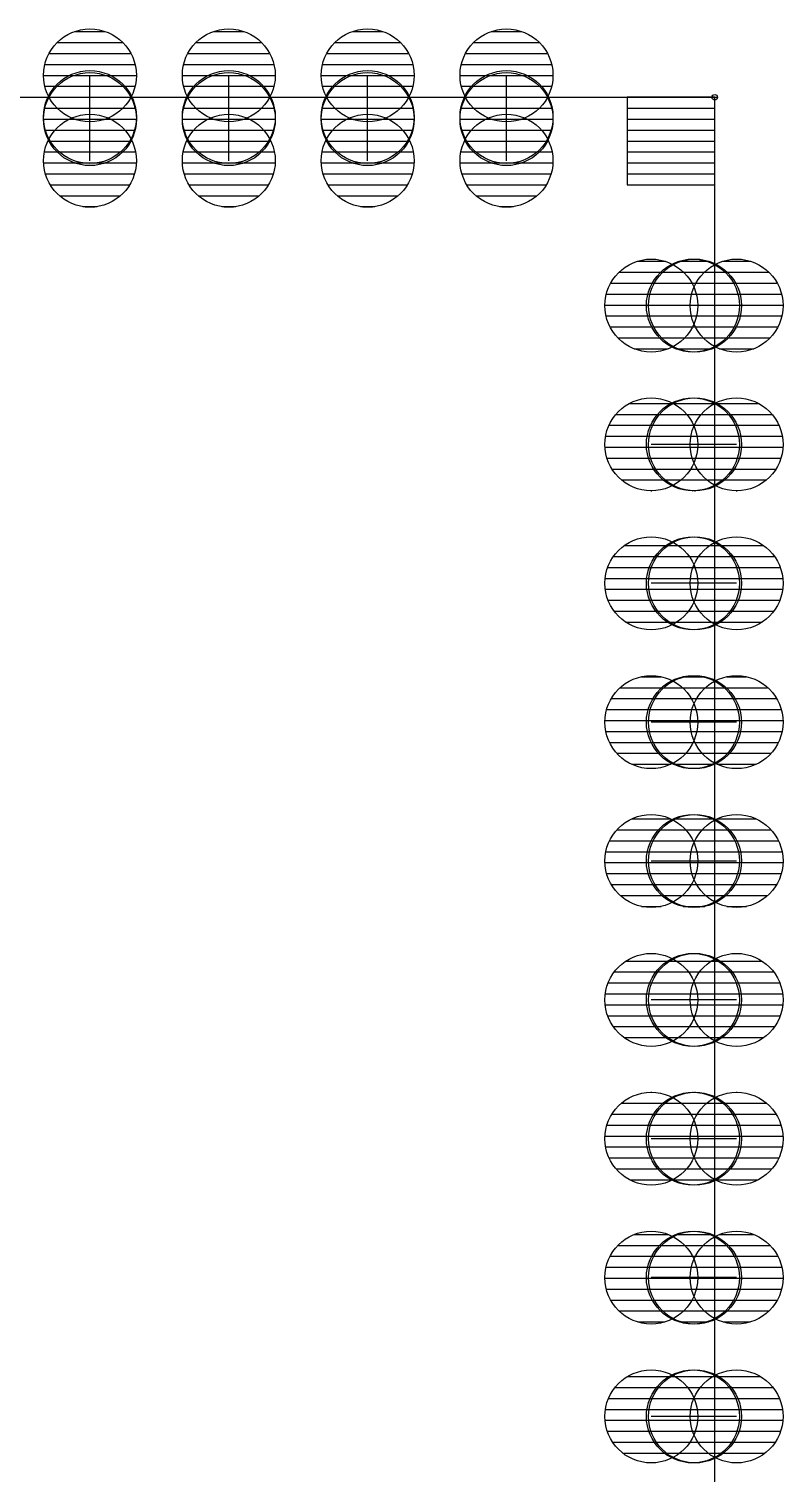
# Model space of a CAD drawing. Extents: x -26 to 0.6, y -0.6 to 26.
# Drawn here: x -6.27 to 0.63, y 12.82 to 26.03 of the extents above; entities that cross this region are included whole.
import ezdxf

# ---------------------------------------------------------------- set-up
doc = ezdxf.new("R2010")
doc.units = 0
doc.layers.get('0').update_dxf_attribs({"linetype": 'CONTINUOUS'})
doc.layers.add('BOTTOMSOLDER', color=6, linetype='CONTINUOUS')
doc.layers.add('MECHANICAL2', color=6, linetype='CONTINUOUS')

# ---------------------------------------------------------------- blocks, each defined once
blk = doc.blocks.new('#POLYLINE_56_')
at = {"layer": 'BOTTOMSOLDER'}
blk.add_line((0.2, -10.16), (-0.2, -10.16), dxfattribs=at)
blk = doc.blocks.new('*X284')
at = {"layer": 'BOTTOMSOLDER', "linetype": 'CONTINUOUS'}
for p, q in [((-0.13, -9.895), (0.53, -9.895)), ((-0.015, -9.795), (0.415, -9.795)), ((-0.192, -9.995), (0.592, -9.995)), ((-0.219, -10.095), (0.619, -10.095)), ((-0.222, -10.195), (0.622, -10.195)), ((-0.201, -10.295), (0.601, -10.295)), ((-0.154, -10.395), (0.554, -10.395)), ((-0.059, -10.495), (0.459, -10.495))]:
    blk.add_line(p, q, dxfattribs=at)
blk = doc.blocks.new('*X285')
at = {"layer": 'BOTTOMSOLDER', "linetype": 'CONTINUOUS'}
for p, q in [((-0.53, -9.895), (0.13, -9.895)), ((-0.415, -9.795), (0.015, -9.795)), ((-0.592, -9.995), (0.192, -9.995)), ((-0.619, -10.095), (0.219, -10.095)), ((-0.622, -10.195), (0.222, -10.195)), ((-0.601, -10.295), (0.201, -10.295)), ((-0.554, -10.395), (0.154, -10.395)), ((-0.459, -10.495), (0.059, -10.495))]:
    blk.add_line(p, q, dxfattribs=at)
blk = doc.blocks.new('#POLYLINE_58_')
at = {"layer": 'BOTTOMSOLDER'}
blk.add_line((0.2, -8.89), (-0.2, -8.89), dxfattribs=at)
blk = doc.blocks.new('*X288')
at = {"layer": 'BOTTOMSOLDER', "linetype": 'CONTINUOUS'}
for p, q in [((0.044, -8.495), (0.356, -8.495)), ((-0.176, -8.695), (0.576, -8.695)), ((-0.106, -8.595), (0.506, -8.595)), ((-0.214, -8.795), (0.614, -8.795)), ((-0.225, -8.895), (0.625, -8.895)), ((-0.211, -8.995), (0.611, -8.995)), ((-0.17, -9.095), (0.57, -9.095)), ((-0.096, -9.195), (0.496, -9.195)), ((0.077, -9.295), (0.323, -9.295))]:
    blk.add_line(p, q, dxfattribs=at)
blk = doc.blocks.new('*X289')
at = {"layer": 'BOTTOMSOLDER', "linetype": 'CONTINUOUS'}
for p, q in [((-0.356, -8.495), (-0.044, -8.495)), ((-0.576, -8.695), (0.176, -8.695)), ((-0.506, -8.595), (0.106, -8.595)), ((-0.614, -8.795), (0.214, -8.795)), ((-0.625, -8.895), (0.225, -8.895)), ((-0.611, -8.995), (0.211, -8.995)), ((-0.57, -9.095), (0.17, -9.095)), ((-0.496, -9.195), (0.096, -9.195)), ((-0.323, -9.295), (-0.077, -9.295))]:
    blk.add_line(p, q, dxfattribs=at)
blk = doc.blocks.new('#POLYLINE_59_')
at = {"layer": 'BOTTOMSOLDER'}
blk.add_line((0.2, -7.62), (-0.2, -7.62), dxfattribs=at)
blk = doc.blocks.new('*X290')
at = {"layer": 'BOTTOMSOLDER', "linetype": 'CONTINUOUS'}
for p, q in [((0.196, -7.195), (0.204, -7.195)), ((-0.16, -7.395), (0.56, -7.395)), ((-0.071, -7.295), (0.471, -7.295)), ((-0.204, -7.495), (0.604, -7.495)), ((-0.223, -7.595), (0.623, -7.595)), ((-0.218, -7.695), (0.618, -7.695)), ((-0.186, -7.795), (0.586, -7.795)), ((-0.122, -7.895), (0.522, -7.895)), ((0.003, -7.995), (0.397, -7.995))]:
    blk.add_line(p, q, dxfattribs=at)
blk = doc.blocks.new('*X291')
at = {"layer": 'BOTTOMSOLDER', "linetype": 'CONTINUOUS'}
for p, q in [((-0.204, -7.195), (-0.196, -7.195)), ((-0.56, -7.395), (0.16, -7.395)), ((-0.471, -7.295), (0.071, -7.295)), ((-0.604, -7.495), (0.204, -7.495)), ((-0.623, -7.595), (0.223, -7.595)), ((-0.618, -7.695), (0.218, -7.695)), ((-0.586, -7.795), (0.186, -7.795)), ((-0.522, -7.895), (0.122, -7.895)), ((-0.397, -7.995), (-0.003, -7.995))]:
    blk.add_line(p, q, dxfattribs=at)
blk = doc.blocks.new('#POLYLINE_60_')
at = {"layer": 'BOTTOMSOLDER'}
blk.add_line((0.2, -6.35), (-0.2, -6.35), dxfattribs=at)
blk = doc.blocks.new('*X292')
at = {"layer": 'BOTTOMSOLDER', "linetype": 'CONTINUOUS'}
for p, q in [((-0.034, -5.995), (0.434, -5.995)), ((-0.195, -6.195), (0.595, -6.195)), ((-0.138, -6.095), (0.538, -6.095)), ((-0.22, -6.295), (0.62, -6.295)), ((-0.221, -6.395), (0.621, -6.395)), ((-0.198, -6.495), (0.598, -6.495)), ((-0.147, -6.595), (0.547, -6.595)), ((-0.047, -6.695), (0.447, -6.695))]:
    blk.add_line(p, q, dxfattribs=at)
blk = doc.blocks.new('*X293')
at = {"layer": 'BOTTOMSOLDER', "linetype": 'CONTINUOUS'}
for p, q in [((-0.434, -5.995), (0.034, -5.995)), ((-0.595, -6.195), (0.195, -6.195)), ((-0.538, -6.095), (0.138, -6.095)), ((-0.62, -6.295), (0.22, -6.295)), ((-0.621, -6.395), (0.221, -6.395)), ((-0.598, -6.495), (0.198, -6.495)), ((-0.547, -6.595), (0.147, -6.595)), ((-0.447, -6.695), (0.047, -6.695))]:
    blk.add_line(p, q, dxfattribs=at)
blk = doc.blocks.new('#POLYLINE_61_')
at = {"layer": 'BOTTOMSOLDER'}
blk.add_line((0.2, -5.08), (-0.2, -5.08), dxfattribs=at)
blk = doc.blocks.new('*X294')
at = {"layer": 'BOTTOMSOLDER', "linetype": 'CONTINUOUS'}
for p, q in [((0.022, -4.695), (0.378, -4.695)), ((-0.114, -4.795), (0.514, -4.795)), ((-0.217, -4.995), (0.617, -4.995)), ((-0.181, -4.895), (0.581, -4.895)), ((-0.224, -5.095), (0.624, -5.095)), ((-0.208, -5.195), (0.608, -5.195)), ((-0.165, -5.295), (0.565, -5.295)), ((-0.084, -5.395), (0.484, -5.395)), ((0.11, -5.495), (0.29, -5.495))]:
    blk.add_line(p, q, dxfattribs=at)
blk = doc.blocks.new('*X295')
at = {"layer": 'BOTTOMSOLDER', "linetype": 'CONTINUOUS'}
for p, q in [((-0.378, -4.695), (-0.022, -4.695)), ((-0.514, -4.795), (0.114, -4.795)), ((-0.617, -4.995), (0.217, -4.995)), ((-0.581, -4.895), (0.181, -4.895)), ((-0.624, -5.095), (0.224, -5.095)), ((-0.608, -5.195), (0.208, -5.195)), ((-0.565, -5.295), (0.165, -5.295)), ((-0.484, -5.395), (0.084, -5.395)), ((-0.29, -5.495), (-0.11, -5.495))]:
    blk.add_line(p, q, dxfattribs=at)
blk = doc.blocks.new('#POLYLINE_62_')
at = {"layer": 'BOTTOMSOLDER'}
blk.add_line((0.2, -3.81), (-0.2, -3.81), dxfattribs=at)
blk = doc.blocks.new('*X296')
at = {"layer": 'BOTTOMSOLDER', "linetype": 'CONTINUOUS'}
for p, q in [((0.11, -3.395), (0.29, -3.395)), ((-0.084, -3.495), (0.484, -3.495)), ((-0.208, -3.695), (0.608, -3.695)), ((-0.165, -3.595), (0.565, -3.595)), ((-0.224, -3.795), (0.624, -3.795)), ((-0.217, -3.895), (0.617, -3.895)), ((-0.181, -3.995), (0.581, -3.995)), ((-0.114, -4.095), (0.514, -4.095)), ((0.022, -4.195), (0.378, -4.195))]:
    blk.add_line(p, q, dxfattribs=at)
blk = doc.blocks.new('*X297')
at = {"layer": 'BOTTOMSOLDER', "linetype": 'CONTINUOUS'}
for p, q in [((-0.29, -3.395), (-0.11, -3.395)), ((-0.484, -3.495), (0.084, -3.495)), ((-0.608, -3.695), (0.208, -3.695)), ((-0.565, -3.595), (0.165, -3.595)), ((-0.624, -3.795), (0.224, -3.795)), ((-0.617, -3.895), (0.217, -3.895)), ((-0.581, -3.995), (0.181, -3.995)), ((-0.514, -4.095), (0.114, -4.095)), ((-0.378, -4.195), (-0.022, -4.195))]:
    blk.add_line(p, q, dxfattribs=at)
blk = doc.blocks.new('#POLYLINE_63_')
at = {"layer": 'BOTTOMSOLDER'}
blk.add_line((0.2, -2.54), (-0.2, -2.54), dxfattribs=at)
blk = doc.blocks.new('*X298')
at = {"layer": 'BOTTOMSOLDER', "linetype": 'CONTINUOUS'}
for p, q in [((-0.047, -2.195), (0.447, -2.195)), ((-0.147, -2.295), (0.547, -2.295)), ((-0.221, -2.495), (0.621, -2.495)), ((-0.198, -2.395), (0.598, -2.395)), ((-0.22, -2.595), (0.62, -2.595)), ((-0.195, -2.695), (0.595, -2.695)), ((-0.138, -2.795), (0.538, -2.795)), ((-0.034, -2.895), (0.434, -2.895))]:
    blk.add_line(p, q, dxfattribs=at)
blk = doc.blocks.new('*X299')
at = {"layer": 'BOTTOMSOLDER', "linetype": 'CONTINUOUS'}
for p, q in [((-0.447, -2.195), (0.047, -2.195)), ((-0.547, -2.295), (0.147, -2.295)), ((-0.621, -2.495), (0.221, -2.495)), ((-0.598, -2.395), (0.198, -2.395)), ((-0.62, -2.595), (0.22, -2.595)), ((-0.595, -2.695), (0.195, -2.695)), ((-0.538, -2.795), (0.138, -2.795)), ((-0.434, -2.895), (0.034, -2.895))]:
    blk.add_line(p, q, dxfattribs=at)
blk = doc.blocks.new('#POLYLINE_64_')
at = {"layer": 'BOTTOMSOLDER'}
blk.add_line((0.2, -1.27), (-0.2, -1.27), dxfattribs=at)
blk = doc.blocks.new('*X300')
at = {"layer": 'BOTTOMSOLDER', "linetype": 'CONTINUOUS'}
for p, q in [((0.003, -0.895), (0.397, -0.895)), ((-0.122, -0.995), (0.522, -0.995)), ((-0.186, -1.095), (0.586, -1.095)), ((-0.223, -1.295), (0.623, -1.295)), ((-0.218, -1.195), (0.618, -1.195)), ((-0.204, -1.395), (0.604, -1.395)), ((-0.16, -1.495), (0.56, -1.495)), ((-0.071, -1.595), (0.471, -1.595)), ((0.196, -1.695), (0.204, -1.695))]:
    blk.add_line(p, q, dxfattribs=at)
blk = doc.blocks.new('*X301')
at = {"layer": 'BOTTOMSOLDER', "linetype": 'CONTINUOUS'}
for p, q in [((-0.397, -0.895), (-0.003, -0.895)), ((-0.522, -0.995), (0.122, -0.995)), ((-0.586, -1.095), (0.186, -1.095)), ((-0.623, -1.295), (0.223, -1.295)), ((-0.618, -1.195), (0.218, -1.195)), ((-0.604, -1.395), (0.204, -1.395)), ((-0.56, -1.495), (0.16, -1.495)), ((-0.471, -1.595), (0.071, -1.595)), ((-0.204, -1.695), (-0.196, -1.695))]:
    blk.add_line(p, q, dxfattribs=at)
blk = doc.blocks.new('#POLYLINE_65_')
at = {"layer": 'BOTTOMSOLDER'}
blk.add_line((0.2, 0), (-0.2, 0), dxfattribs=at)
blk = doc.blocks.new('*X302')
at = {"layer": 'BOTTOMSOLDER', "linetype": 'CONTINUOUS'}
for p, q in [((0.077, 0.405), (0.323, 0.405)), ((-0.096, 0.305), (0.496, 0.305)), ((-0.17, 0.205), (0.57, 0.205)), ((-0.225, 0.005), (0.625, 0.005)), ((-0.211, 0.105), (0.611, 0.105)), ((-0.214, -0.095), (0.614, -0.095)), ((-0.176, -0.195), (0.576, -0.195)), ((-0.106, -0.295), (0.506, -0.295)), ((0.044, -0.395), (0.356, -0.395))]:
    blk.add_line(p, q, dxfattribs=at)
blk = doc.blocks.new('*X303')
at = {"layer": 'BOTTOMSOLDER', "linetype": 'CONTINUOUS'}
for p, q in [((-0.323, 0.405), (-0.077, 0.405)), ((-0.496, 0.305), (0.096, 0.305)), ((-0.57, 0.205), (0.17, 0.205)), ((-0.625, 0.005), (0.225, 0.005)), ((-0.611, 0.105), (0.211, 0.105)), ((-0.614, -0.095), (0.214, -0.095)), ((-0.576, -0.195), (0.176, -0.195)), ((-0.506, -0.295), (0.106, -0.295)), ((-0.356, -0.395), (-0.044, -0.395))]:
    blk.add_line(p, q, dxfattribs=at)
blk = doc.blocks.new('SIP18_1_27_____B_49')
at = {"layer": 'BOTTOMSOLDER'}
for centre, radius in [((-0.2, 0), 0.425), ((0.2, 0), 0.425), ((-0.2, -1.27), 0.425), ((0.2, -1.27), 0.425), ((-0.2, -2.54), 0.425), ((0.2, -2.54), 0.425), ((-0.2, -2.54), 0), ((0.2, -2.54), 0), ((-0.2, -3.81), 0.425), ((0.2, -3.81), 0.425), ((-0.2, -5.08), 0.425), ((0.2, -5.08), 0.425), ((-0.2, -6.35), 0.425), ((0.2, -6.35), 0.425), ((-0.2, -7.62), 0.425), ((0.2, -7.62), 0.425), ((-0.2, -8.89), 0.425), ((0.2, -8.89), 0.425), ((-0.2, -10.16), 0.425), ((0.2, -10.16), 0.425), ((-0.2, -10.16), 0), ((0.2, -10.16), 0)]:
    blk.add_circle(centre, radius, dxfattribs=at)
for name in ['*X303', '*X302', '#POLYLINE_65_', '*X301', '*X300', '#POLYLINE_64_', '*X299', '*X298', '#POLYLINE_63_', '*X297', '*X296', '#POLYLINE_62_', '*X295', '*X294', '#POLYLINE_61_', '*X293', '*X292', '#POLYLINE_60_', '*X291', '*X290', '#POLYLINE_59_', '*X289', '*X288', '#POLYLINE_58_', '*X285', '*X284', '#POLYLINE_56_']:
    blk.add_blockref(name, (0, 0), dxfattribs=at)
blk = doc.blocks.new('#POLYLINE_98_')
at = {"layer": 'BOTTOMSOLDER'}
blk.add_line((-3.81, -0.2), (-3.81, 0.2), dxfattribs=at)
blk = doc.blocks.new('*X369')
at = {"layer": 'BOTTOMSOLDER', "linetype": 'CONTINUOUS'}
for p, q in [((-3.95, 0.2), (-3.67, 0.2)), ((-4.183, 0), (-3.437, 0)), ((-4.111, 0.1), (-3.509, 0.1)), ((-4.222, -0.1), (-3.398, -0.1)), ((-4.235, -0.2), (-3.385, -0.2)), ((-4.222, -0.3), (-3.398, -0.3)), ((-4.183, -0.4), (-3.437, -0.4)), ((-4.111, -0.5), (-3.509, -0.5)), ((-3.95, -0.6), (-3.67, -0.6))]:
    blk.add_line(p, q, dxfattribs=at)
blk = doc.blocks.new('*X370')
at = {"layer": 'BOTTOMSOLDER', "linetype": 'CONTINUOUS'}
for p, q in [((-3.95, 0.6), (-3.67, 0.6)), ((-4.183, 0.4), (-3.437, 0.4)), ((-4.111, 0.5), (-3.509, 0.5)), ((-4.222, 0.3), (-3.398, 0.3)), ((-4.235, 0.2), (-3.385, 0.2)), ((-4.222, 0.1), (-3.398, 0.1)), ((-4.183, 0), (-3.437, 0)), ((-4.111, -0.1), (-3.509, -0.1)), ((-3.95, -0.2), (-3.67, -0.2))]:
    blk.add_line(p, q, dxfattribs=at)
blk = doc.blocks.new('#POLYLINE_99_')
at = {"layer": 'BOTTOMSOLDER'}
blk.add_line((-2.54, -0.2), (-2.54, 0.2), dxfattribs=at)
blk = doc.blocks.new('*X371')
at = {"layer": 'BOTTOMSOLDER', "linetype": 'CONTINUOUS'}
for p, q in [((-2.68, 0.2), (-2.4, 0.2)), ((-2.913, 0), (-2.167, 0)), ((-2.841, 0.1), (-2.239, 0.1)), ((-2.952, -0.1), (-2.128, -0.1)), ((-2.965, -0.2), (-2.115, -0.2)), ((-2.952, -0.3), (-2.128, -0.3)), ((-2.913, -0.4), (-2.167, -0.4)), ((-2.841, -0.5), (-2.239, -0.5)), ((-2.68, -0.6), (-2.4, -0.6))]:
    blk.add_line(p, q, dxfattribs=at)
blk = doc.blocks.new('*X372')
at = {"layer": 'BOTTOMSOLDER', "linetype": 'CONTINUOUS'}
for p, q in [((-2.68, 0.6), (-2.4, 0.6)), ((-2.913, 0.4), (-2.167, 0.4)), ((-2.841, 0.5), (-2.239, 0.5)), ((-2.952, 0.3), (-2.128, 0.3)), ((-2.965, 0.2), (-2.115, 0.2)), ((-2.952, 0.1), (-2.128, 0.1)), ((-2.913, 0), (-2.167, 0)), ((-2.841, -0.1), (-2.239, -0.1)), ((-2.68, -0.2), (-2.4, -0.2))]:
    blk.add_line(p, q, dxfattribs=at)
blk = doc.blocks.new('#POLYLINE_100_')
at = {"layer": 'BOTTOMSOLDER'}
blk.add_line((-1.27, -0.2), (-1.27, 0.2), dxfattribs=at)
blk = doc.blocks.new('*X373')
at = {"layer": 'BOTTOMSOLDER', "linetype": 'CONTINUOUS'}
for p, q in [((-1.41, 0.2), (-1.13, 0.2)), ((-1.643, 0), (-0.897, 0)), ((-1.571, 0.1), (-0.969, 0.1)), ((-1.682, -0.1), (-0.858, -0.1)), ((-1.695, -0.2), (-0.845, -0.2)), ((-1.682, -0.3), (-0.858, -0.3)), ((-1.643, -0.4), (-0.897, -0.4)), ((-1.571, -0.5), (-0.969, -0.5)), ((-1.41, -0.6), (-1.13, -0.6))]:
    blk.add_line(p, q, dxfattribs=at)
blk = doc.blocks.new('*X374')
at = {"layer": 'BOTTOMSOLDER', "linetype": 'CONTINUOUS'}
for p, q in [((-1.41, 0.6), (-1.13, 0.6)), ((-1.643, 0.4), (-0.897, 0.4)), ((-1.571, 0.5), (-0.969, 0.5)), ((-1.682, 0.3), (-0.858, 0.3)), ((-1.695, 0.2), (-0.845, 0.2)), ((-1.682, 0.1), (-0.858, 0.1)), ((-1.643, 0), (-0.897, 0)), ((-1.571, -0.1), (-0.969, -0.1)), ((-1.41, -0.2), (-1.13, -0.2))]:
    blk.add_line(p, q, dxfattribs=at)
blk = doc.blocks.new('#POLYLINE_101_')
at = {"layer": 'BOTTOMSOLDER'}
blk.add_line((0, -0.2), (0, 0.2), dxfattribs=at)
blk = doc.blocks.new('*X375')
at = {"layer": 'BOTTOMSOLDER', "linetype": 'CONTINUOUS'}
for p, q in [((-0.14, 0.2), (0.14, 0.2)), ((-0.373, 0), (0.373, 0)), ((-0.301, 0.1), (0.301, 0.1)), ((-0.412, -0.1), (0.412, -0.1)), ((-0.425, -0.2), (0.425, -0.2)), ((-0.412, -0.3), (0.412, -0.3)), ((-0.373, -0.4), (0.373, -0.4)), ((-0.301, -0.5), (0.301, -0.5)), ((-0.14, -0.6), (0.14, -0.6))]:
    blk.add_line(p, q, dxfattribs=at)
blk = doc.blocks.new('*X376')
at = {"layer": 'BOTTOMSOLDER', "linetype": 'CONTINUOUS'}
for p, q in [((-0.14, 0.6), (0.14, 0.6)), ((-0.373, 0.4), (0.373, 0.4)), ((-0.301, 0.5), (0.301, 0.5)), ((-0.412, 0.3), (0.412, 0.3)), ((-0.425, 0.2), (0.425, 0.2)), ((-0.412, 0.1), (0.412, 0.1)), ((-0.373, 0), (0.373, 0)), ((-0.301, -0.1), (0.301, -0.1)), ((-0.14, -0.2), (0.14, -0.2))]:
    blk.add_line(p, q, dxfattribs=at)
blk = doc.blocks.new('SIP18_1_27______46')
at = {"layer": 'BOTTOMSOLDER'}
for centre, radius in [((-3.81, 0.2), 0.425), ((-2.54, 0.2), 0.425), ((-1.27, 0.2), 0.425), ((0, 0.2), 0.425), ((-3.81, -0.2), 0.425), ((-2.54, -0.2), 0.425), ((-2.54, 0.2), 0), ((-1.27, -0.2), 0.425), ((0, -0.2), 0.425), ((-2.54, -0.2), 0)]:
    blk.add_circle(centre, radius, dxfattribs=at)
for name in ['*X370', '*X372', '*X374', '*X376', '*X369', '#POLYLINE_98_', '*X371', '#POLYLINE_99_', '*X373', '#POLYLINE_100_', '*X375', '#POLYLINE_101_']:
    blk.add_blockref(name, (0, 0), dxfattribs=at)
blk = doc.blocks.new('#POLYLINE_110_')
at = {"layer": 'BOTTOMSOLDER'}
blk.add_line((0.2, -10.16), (-0.2, -10.16), dxfattribs=at)
blk = doc.blocks.new('*X393')
at = {"layer": 'BOTTOMSOLDER', "linetype": 'CONTINUOUS'}
for p, q in [((-0.13, -9.895), (0.53, -9.895)), ((-0.015, -9.795), (0.415, -9.795)), ((-0.192, -9.995), (0.592, -9.995)), ((-0.219, -10.095), (0.619, -10.095)), ((-0.222, -10.195), (0.622, -10.195)), ((-0.201, -10.295), (0.601, -10.295)), ((-0.154, -10.395), (0.554, -10.395)), ((-0.059, -10.495), (0.459, -10.495))]:
    blk.add_line(p, q, dxfattribs=at)
blk = doc.blocks.new('*X394')
at = {"layer": 'BOTTOMSOLDER', "linetype": 'CONTINUOUS'}
for p, q in [((-0.53, -9.895), (0.13, -9.895)), ((-0.415, -9.795), (0.015, -9.795)), ((-0.592, -9.995), (0.192, -9.995)), ((-0.619, -10.095), (0.219, -10.095)), ((-0.622, -10.195), (0.222, -10.195)), ((-0.601, -10.295), (0.201, -10.295)), ((-0.554, -10.395), (0.154, -10.395)), ((-0.459, -10.495), (0.059, -10.495))]:
    blk.add_line(p, q, dxfattribs=at)
blk = doc.blocks.new('#POLYLINE_112_')
at = {"layer": 'BOTTOMSOLDER'}
blk.add_line((0.2, -8.89), (-0.2, -8.89), dxfattribs=at)
blk = doc.blocks.new('*X397')
at = {"layer": 'BOTTOMSOLDER', "linetype": 'CONTINUOUS'}
for p, q in [((0.044, -8.495), (0.356, -8.495)), ((-0.176, -8.695), (0.576, -8.695)), ((-0.106, -8.595), (0.506, -8.595)), ((-0.214, -8.795), (0.614, -8.795)), ((-0.225, -8.895), (0.625, -8.895)), ((-0.211, -8.995), (0.611, -8.995)), ((-0.17, -9.095), (0.57, -9.095)), ((-0.096, -9.195), (0.496, -9.195)), ((0.077, -9.295), (0.323, -9.295))]:
    blk.add_line(p, q, dxfattribs=at)
blk = doc.blocks.new('*X398')
at = {"layer": 'BOTTOMSOLDER', "linetype": 'CONTINUOUS'}
for p, q in [((-0.356, -8.495), (-0.044, -8.495)), ((-0.576, -8.695), (0.176, -8.695)), ((-0.506, -8.595), (0.106, -8.595)), ((-0.614, -8.795), (0.214, -8.795)), ((-0.625, -8.895), (0.225, -8.895)), ((-0.611, -8.995), (0.211, -8.995)), ((-0.57, -9.095), (0.17, -9.095)), ((-0.496, -9.195), (0.096, -9.195)), ((-0.323, -9.295), (-0.077, -9.295))]:
    blk.add_line(p, q, dxfattribs=at)
blk = doc.blocks.new('#POLYLINE_113_')
at = {"layer": 'BOTTOMSOLDER'}
blk.add_line((0.2, -7.62), (-0.2, -7.62), dxfattribs=at)
blk = doc.blocks.new('*X399')
at = {"layer": 'BOTTOMSOLDER', "linetype": 'CONTINUOUS'}
for p, q in [((0.196, -7.195), (0.204, -7.195)), ((-0.16, -7.395), (0.56, -7.395)), ((-0.071, -7.295), (0.471, -7.295)), ((-0.204, -7.495), (0.604, -7.495)), ((-0.223, -7.595), (0.623, -7.595)), ((-0.218, -7.695), (0.618, -7.695)), ((-0.186, -7.795), (0.586, -7.795)), ((-0.122, -7.895), (0.522, -7.895)), ((0.003, -7.995), (0.397, -7.995))]:
    blk.add_line(p, q, dxfattribs=at)
blk = doc.blocks.new('*X400')
at = {"layer": 'BOTTOMSOLDER', "linetype": 'CONTINUOUS'}
for p, q in [((-0.204, -7.195), (-0.196, -7.195)), ((-0.56, -7.395), (0.16, -7.395)), ((-0.471, -7.295), (0.071, -7.295)), ((-0.604, -7.495), (0.204, -7.495)), ((-0.623, -7.595), (0.223, -7.595)), ((-0.618, -7.695), (0.218, -7.695)), ((-0.586, -7.795), (0.186, -7.795)), ((-0.522, -7.895), (0.122, -7.895)), ((-0.397, -7.995), (-0.003, -7.995))]:
    blk.add_line(p, q, dxfattribs=at)
blk = doc.blocks.new('#POLYLINE_114_')
at = {"layer": 'BOTTOMSOLDER'}
blk.add_line((0.2, -6.35), (-0.2, -6.35), dxfattribs=at)
blk = doc.blocks.new('*X401')
at = {"layer": 'BOTTOMSOLDER', "linetype": 'CONTINUOUS'}
for p, q in [((-0.034, -5.995), (0.434, -5.995)), ((-0.195, -6.195), (0.595, -6.195)), ((-0.138, -6.095), (0.538, -6.095)), ((-0.22, -6.295), (0.62, -6.295)), ((-0.221, -6.395), (0.621, -6.395)), ((-0.198, -6.495), (0.598, -6.495)), ((-0.147, -6.595), (0.547, -6.595)), ((-0.047, -6.695), (0.447, -6.695))]:
    blk.add_line(p, q, dxfattribs=at)
blk = doc.blocks.new('*X402')
at = {"layer": 'BOTTOMSOLDER', "linetype": 'CONTINUOUS'}
for p, q in [((-0.434, -5.995), (0.034, -5.995)), ((-0.595, -6.195), (0.195, -6.195)), ((-0.538, -6.095), (0.138, -6.095)), ((-0.62, -6.295), (0.22, -6.295)), ((-0.621, -6.395), (0.221, -6.395)), ((-0.598, -6.495), (0.198, -6.495)), ((-0.547, -6.595), (0.147, -6.595)), ((-0.447, -6.695), (0.047, -6.695))]:
    blk.add_line(p, q, dxfattribs=at)
blk = doc.blocks.new('#POLYLINE_115_')
at = {"layer": 'BOTTOMSOLDER'}
blk.add_line((0.2, -5.08), (-0.2, -5.08), dxfattribs=at)
blk = doc.blocks.new('*X403')
at = {"layer": 'BOTTOMSOLDER', "linetype": 'CONTINUOUS'}
for p, q in [((0.022, -4.695), (0.378, -4.695)), ((-0.114, -4.795), (0.514, -4.795)), ((-0.217, -4.995), (0.617, -4.995)), ((-0.181, -4.895), (0.581, -4.895)), ((-0.224, -5.095), (0.624, -5.095)), ((-0.208, -5.195), (0.608, -5.195)), ((-0.165, -5.295), (0.565, -5.295)), ((-0.084, -5.395), (0.484, -5.395)), ((0.11, -5.495), (0.29, -5.495))]:
    blk.add_line(p, q, dxfattribs=at)
blk = doc.blocks.new('*X404')
at = {"layer": 'BOTTOMSOLDER', "linetype": 'CONTINUOUS'}
for p, q in [((-0.378, -4.695), (-0.022, -4.695)), ((-0.514, -4.795), (0.114, -4.795)), ((-0.617, -4.995), (0.217, -4.995)), ((-0.581, -4.895), (0.181, -4.895)), ((-0.624, -5.095), (0.224, -5.095)), ((-0.608, -5.195), (0.208, -5.195)), ((-0.565, -5.295), (0.165, -5.295)), ((-0.484, -5.395), (0.084, -5.395)), ((-0.29, -5.495), (-0.11, -5.495))]:
    blk.add_line(p, q, dxfattribs=at)
blk = doc.blocks.new('#POLYLINE_116_')
at = {"layer": 'BOTTOMSOLDER'}
blk.add_line((0.2, -3.81), (-0.2, -3.81), dxfattribs=at)
blk = doc.blocks.new('*X405')
at = {"layer": 'BOTTOMSOLDER', "linetype": 'CONTINUOUS'}
for p, q in [((0.11, -3.395), (0.29, -3.395)), ((-0.084, -3.495), (0.484, -3.495)), ((-0.208, -3.695), (0.608, -3.695)), ((-0.165, -3.595), (0.565, -3.595)), ((-0.224, -3.795), (0.624, -3.795)), ((-0.217, -3.895), (0.617, -3.895)), ((-0.181, -3.995), (0.581, -3.995)), ((-0.114, -4.095), (0.514, -4.095)), ((0.022, -4.195), (0.378, -4.195))]:
    blk.add_line(p, q, dxfattribs=at)
blk = doc.blocks.new('*X406')
at = {"layer": 'BOTTOMSOLDER', "linetype": 'CONTINUOUS'}
for p, q in [((-0.29, -3.395), (-0.11, -3.395)), ((-0.484, -3.495), (0.084, -3.495)), ((-0.608, -3.695), (0.208, -3.695)), ((-0.565, -3.595), (0.165, -3.595)), ((-0.624, -3.795), (0.224, -3.795)), ((-0.617, -3.895), (0.217, -3.895)), ((-0.581, -3.995), (0.181, -3.995)), ((-0.514, -4.095), (0.114, -4.095)), ((-0.378, -4.195), (-0.022, -4.195))]:
    blk.add_line(p, q, dxfattribs=at)
blk = doc.blocks.new('#POLYLINE_117_')
at = {"layer": 'BOTTOMSOLDER'}
blk.add_line((0.2, -2.54), (-0.2, -2.54), dxfattribs=at)
blk = doc.blocks.new('*X407')
at = {"layer": 'BOTTOMSOLDER', "linetype": 'CONTINUOUS'}
for p, q in [((-0.047, -2.195), (0.447, -2.195)), ((-0.147, -2.295), (0.547, -2.295)), ((-0.221, -2.495), (0.621, -2.495)), ((-0.198, -2.395), (0.598, -2.395)), ((-0.22, -2.595), (0.62, -2.595)), ((-0.195, -2.695), (0.595, -2.695)), ((-0.138, -2.795), (0.538, -2.795)), ((-0.034, -2.895), (0.434, -2.895))]:
    blk.add_line(p, q, dxfattribs=at)
blk = doc.blocks.new('*X408')
at = {"layer": 'BOTTOMSOLDER', "linetype": 'CONTINUOUS'}
for p, q in [((-0.447, -2.195), (0.047, -2.195)), ((-0.547, -2.295), (0.147, -2.295)), ((-0.621, -2.495), (0.221, -2.495)), ((-0.598, -2.395), (0.198, -2.395)), ((-0.62, -2.595), (0.22, -2.595)), ((-0.595, -2.695), (0.195, -2.695)), ((-0.538, -2.795), (0.138, -2.795)), ((-0.434, -2.895), (0.034, -2.895))]:
    blk.add_line(p, q, dxfattribs=at)
blk = doc.blocks.new('#POLYLINE_118_')
at = {"layer": 'BOTTOMSOLDER'}
blk.add_line((0.2, -1.27), (-0.2, -1.27), dxfattribs=at)
blk = doc.blocks.new('*X409')
at = {"layer": 'BOTTOMSOLDER', "linetype": 'CONTINUOUS'}
for p, q in [((0.003, -0.895), (0.397, -0.895)), ((-0.122, -0.995), (0.522, -0.995)), ((-0.186, -1.095), (0.586, -1.095)), ((-0.223, -1.295), (0.623, -1.295)), ((-0.218, -1.195), (0.618, -1.195)), ((-0.204, -1.395), (0.604, -1.395)), ((-0.16, -1.495), (0.56, -1.495)), ((-0.071, -1.595), (0.471, -1.595)), ((0.196, -1.695), (0.204, -1.695))]:
    blk.add_line(p, q, dxfattribs=at)
blk = doc.blocks.new('*X410')
at = {"layer": 'BOTTOMSOLDER', "linetype": 'CONTINUOUS'}
for p, q in [((-0.397, -0.895), (-0.003, -0.895)), ((-0.522, -0.995), (0.122, -0.995)), ((-0.586, -1.095), (0.186, -1.095)), ((-0.623, -1.295), (0.223, -1.295)), ((-0.618, -1.195), (0.218, -1.195)), ((-0.604, -1.395), (0.204, -1.395)), ((-0.56, -1.495), (0.16, -1.495)), ((-0.471, -1.595), (0.071, -1.595)), ((-0.204, -1.695), (-0.196, -1.695))]:
    blk.add_line(p, q, dxfattribs=at)
blk = doc.blocks.new('#POLYLINE_119_')
at = {"layer": 'BOTTOMSOLDER'}
blk.add_line((0.2, 0), (-0.2, 0), dxfattribs=at)
blk = doc.blocks.new('*X411')
at = {"layer": 'BOTTOMSOLDER', "linetype": 'CONTINUOUS'}
for p, q in [((0.077, 0.405), (0.323, 0.405)), ((-0.096, 0.305), (0.496, 0.305)), ((-0.17, 0.205), (0.57, 0.205)), ((-0.225, 0.005), (0.625, 0.005)), ((-0.211, 0.105), (0.611, 0.105)), ((-0.214, -0.095), (0.614, -0.095)), ((-0.176, -0.195), (0.576, -0.195)), ((-0.106, -0.295), (0.506, -0.295)), ((0.044, -0.395), (0.356, -0.395))]:
    blk.add_line(p, q, dxfattribs=at)
blk = doc.blocks.new('*X412')
at = {"layer": 'BOTTOMSOLDER', "linetype": 'CONTINUOUS'}
for p, q in [((-0.323, 0.405), (-0.077, 0.405)), ((-0.496, 0.305), (0.096, 0.305)), ((-0.57, 0.205), (0.17, 0.205)), ((-0.625, 0.005), (0.225, 0.005)), ((-0.611, 0.105), (0.211, 0.105)), ((-0.614, -0.095), (0.214, -0.095)), ((-0.576, -0.195), (0.176, -0.195)), ((-0.506, -0.295), (0.106, -0.295)), ((-0.356, -0.395), (-0.044, -0.395))]:
    blk.add_line(p, q, dxfattribs=at)
blk = doc.blocks.new('SIP18_1_27______45')
at = {"layer": 'BOTTOMSOLDER'}
for centre, radius in [((-0.2, 0), 0.425), ((0.2, 0), 0.425), ((-0.2, -1.27), 0.425), ((0.2, -1.27), 0.425), ((-0.2, -2.54), 0.425), ((0.2, -2.54), 0.425), ((-0.2, -2.54), 0), ((0.2, -2.54), 0), ((-0.2, -3.81), 0.425), ((0.2, -3.81), 0.425), ((-0.2, -5.08), 0.425), ((0.2, -5.08), 0.425), ((-0.2, -6.35), 0.425), ((0.2, -6.35), 0.425), ((-0.2, -7.62), 0.425), ((0.2, -7.62), 0.425), ((-0.2, -8.89), 0.425), ((0.2, -8.89), 0.425), ((-0.2, -10.16), 0.425), ((0.2, -10.16), 0.425), ((-0.2, -10.16), 0), ((0.2, -10.16), 0)]:
    blk.add_circle(centre, radius, dxfattribs=at)
for name in ['*X412', '*X411', '#POLYLINE_119_', '*X410', '*X409', '#POLYLINE_118_', '*X408', '*X407', '#POLYLINE_117_', '*X406', '*X405', '#POLYLINE_116_', '*X404', '*X403', '#POLYLINE_115_', '*X402', '*X401', '#POLYLINE_114_', '*X400', '*X399', '#POLYLINE_113_', '*X398', '*X397', '#POLYLINE_112_', '*X394', '*X393', '#POLYLINE_110_']:
    blk.add_blockref(name, (0, 0), dxfattribs=at)
blk = doc.blocks.new('#POLYLINE_134_')
at = {"layer": 'BOTTOMSOLDER'}
blk.add_line((-3.81, -0.2), (-3.81, 0.2), dxfattribs=at)
blk = doc.blocks.new('*X441')
at = {"layer": 'BOTTOMSOLDER', "linetype": 'CONTINUOUS'}
for p, q in [((-3.995, 0.181), (-3.625, 0.181)), ((-4.127, 0.081), (-3.493, 0.081)), ((-4.227, -0.119), (-3.393, -0.119)), ((-4.193, -0.019), (-3.427, -0.019)), ((-4.234, -0.219), (-3.386, -0.219)), ((-4.216, -0.319), (-3.404, -0.319)), ((-4.173, -0.419), (-3.447, -0.419)), ((-4.089, -0.519), (-3.531, -0.519)), ((-3.875, -0.619), (-3.745, -0.619))]:
    blk.add_line(p, q, dxfattribs=at)
blk = doc.blocks.new('*X442')
at = {"layer": 'BOTTOMSOLDER', "linetype": 'CONTINUOUS'}
for p, q in [((-3.995, 0.581), (-3.625, 0.581)), ((-4.127, 0.481), (-3.493, 0.481)), ((-4.227, 0.281), (-3.393, 0.281)), ((-4.193, 0.381), (-3.427, 0.381)), ((-4.234, 0.181), (-3.386, 0.181)), ((-4.216, 0.081), (-3.404, 0.081)), ((-4.173, -0.019), (-3.447, -0.019)), ((-4.089, -0.119), (-3.531, -0.119)), ((-3.875, -0.219), (-3.745, -0.219))]:
    blk.add_line(p, q, dxfattribs=at)
blk = doc.blocks.new('#POLYLINE_135_')
at = {"layer": 'BOTTOMSOLDER'}
blk.add_line((-2.54, -0.2), (-2.54, 0.2), dxfattribs=at)
blk = doc.blocks.new('*X443')
at = {"layer": 'BOTTOMSOLDER', "linetype": 'CONTINUOUS'}
for p, q in [((-2.725, 0.181), (-2.355, 0.181)), ((-2.857, 0.081), (-2.223, 0.081)), ((-2.957, -0.119), (-2.123, -0.119)), ((-2.923, -0.019), (-2.157, -0.019)), ((-2.964, -0.219), (-2.116, -0.219)), ((-2.946, -0.319), (-2.134, -0.319)), ((-2.903, -0.419), (-2.177, -0.419)), ((-2.819, -0.519), (-2.261, -0.519)), ((-2.605, -0.619), (-2.475, -0.619))]:
    blk.add_line(p, q, dxfattribs=at)
blk = doc.blocks.new('*X444')
at = {"layer": 'BOTTOMSOLDER', "linetype": 'CONTINUOUS'}
for p, q in [((-2.725, 0.581), (-2.355, 0.581)), ((-2.857, 0.481), (-2.223, 0.481)), ((-2.957, 0.281), (-2.123, 0.281)), ((-2.923, 0.381), (-2.157, 0.381)), ((-2.964, 0.181), (-2.116, 0.181)), ((-2.946, 0.081), (-2.134, 0.081)), ((-2.903, -0.019), (-2.177, -0.019)), ((-2.819, -0.119), (-2.261, -0.119)), ((-2.605, -0.219), (-2.475, -0.219))]:
    blk.add_line(p, q, dxfattribs=at)
blk = doc.blocks.new('#POLYLINE_136_')
at = {"layer": 'BOTTOMSOLDER'}
blk.add_line((-1.27, -0.2), (-1.27, 0.2), dxfattribs=at)
blk = doc.blocks.new('*X445')
at = {"layer": 'BOTTOMSOLDER', "linetype": 'CONTINUOUS'}
for p, q in [((-1.455, 0.181), (-1.085, 0.181)), ((-1.587, 0.081), (-0.953, 0.081)), ((-1.687, -0.119), (-0.853, -0.119)), ((-1.653, -0.019), (-0.887, -0.019)), ((-1.694, -0.219), (-0.846, -0.219)), ((-1.676, -0.319), (-0.864, -0.319)), ((-1.633, -0.419), (-0.907, -0.419)), ((-1.549, -0.519), (-0.991, -0.519)), ((-1.335, -0.619), (-1.205, -0.619))]:
    blk.add_line(p, q, dxfattribs=at)
blk = doc.blocks.new('*X446')
at = {"layer": 'BOTTOMSOLDER', "linetype": 'CONTINUOUS'}
for p, q in [((-1.455, 0.581), (-1.085, 0.581)), ((-1.587, 0.481), (-0.953, 0.481)), ((-1.687, 0.281), (-0.853, 0.281)), ((-1.653, 0.381), (-0.887, 0.381)), ((-1.694, 0.181), (-0.846, 0.181)), ((-1.676, 0.081), (-0.864, 0.081)), ((-1.633, -0.019), (-0.907, -0.019)), ((-1.549, -0.119), (-0.991, -0.119)), ((-1.335, -0.219), (-1.205, -0.219))]:
    blk.add_line(p, q, dxfattribs=at)
blk = doc.blocks.new('#POLYLINE_137_')
at = {"layer": 'BOTTOMSOLDER'}
blk.add_line((0, -0.2), (0, 0.2), dxfattribs=at)
blk = doc.blocks.new('*X447')
at = {"layer": 'BOTTOMSOLDER', "linetype": 'CONTINUOUS'}
for p, q in [((-0.185, 0.181), (0.185, 0.181)), ((-0.317, 0.081), (0.317, 0.081)), ((-0.417, -0.119), (0.417, -0.119)), ((-0.383, -0.019), (0.383, -0.019)), ((-0.424, -0.219), (0.424, -0.219)), ((-0.406, -0.319), (0.406, -0.319)), ((-0.363, -0.419), (0.363, -0.419)), ((-0.279, -0.519), (0.279, -0.519)), ((-0.065, -0.619), (0.065, -0.619))]:
    blk.add_line(p, q, dxfattribs=at)
blk = doc.blocks.new('*X448')
at = {"layer": 'BOTTOMSOLDER', "linetype": 'CONTINUOUS'}
for p, q in [((-0.185, 0.581), (0.185, 0.581)), ((-0.317, 0.481), (0.317, 0.481)), ((-0.417, 0.281), (0.417, 0.281)), ((-0.383, 0.381), (0.383, 0.381)), ((-0.424, 0.181), (0.424, 0.181)), ((-0.406, 0.081), (0.406, 0.081)), ((-0.363, -0.019), (0.363, -0.019)), ((-0.279, -0.119), (0.279, -0.119)), ((-0.065, -0.219), (0.065, -0.219))]:
    blk.add_line(p, q, dxfattribs=at)
blk = doc.blocks.new('SIP18_1_27_____B_44')
at = {"layer": 'BOTTOMSOLDER'}
for centre, radius in [((-3.81, 0.2), 0.425), ((-2.54, 0.2), 0.425), ((-1.27, 0.2), 0.425), ((0, 0.2), 0.425), ((-3.81, -0.2), 0.425), ((-2.54, -0.2), 0.425), ((-2.54, 0.2), 0), ((-1.27, -0.2), 0.425), ((0, -0.2), 0.425), ((-2.54, -0.2), 0)]:
    blk.add_circle(centre, radius, dxfattribs=at)
for name in ['*X442', '*X444', '*X446', '*X448', '*X441', '#POLYLINE_134_', '*X443', '#POLYLINE_135_', '*X445', '#POLYLINE_136_', '*X447', '#POLYLINE_137_']:
    blk.add_blockref(name, (0, 0), dxfattribs=at)
blk = doc.blocks.new('*X462')
at = {"layer": 'BOTTOMSOLDER', "linetype": 'CONTINUOUS'}
for p, q in [((-0.4, 0.3), (0.4, 0.3)), ((-0.4, 0.2), (0.4, 0.2)), ((-0.4, 0.1), (0.4, 0.1)), ((-0.4, 0), (0.4, 0)), ((-0.4, -0.1), (0.4, -0.1)), ((-0.4, -0.2), (0.4, -0.2)), ((-0.4, -0.3), (0.4, -0.3))]:
    blk.add_line(p, q, dxfattribs=at)
blk = doc.blocks.new('SIP1_____B_2')
at = {"layer": 'BOTTOMSOLDER'}
blk.add_lwpolyline([(0.4, 0.4), (-0.4, 0.4), (-0.4, -0.4), (0.4, -0.4), (0.4, 0.4)], dxfattribs=at)
blk.add_blockref('*X462', (0, 0), dxfattribs=at)
blk = doc.blocks.new('*X167')
at = {"layer": 'MECHANICAL2', "linetype": 'CONTINUOUS'}
blk.add_line((-0.0254, 25.4), (0.0254, 25.4), dxfattribs=at)
blk = doc.blocks.new('#POLYLINE_146_')
at = {"layer": 'MECHANICAL2'}
blk.add_line((-25.4, 25.4), (0, 25.4), dxfattribs=at)
blk = doc.blocks.new('*X169')
at = {"layer": 'MECHANICAL2', "linetype": 'CONTINUOUS'}
blk.add_line((-0.0254, 25.4), (0.0254, 25.4), dxfattribs=at)
blk = doc.blocks.new('#POLYLINE_147_')
at = {"layer": 'MECHANICAL2'}
blk.add_line((0, 0), (0, 25.4), dxfattribs=at)

msp = doc.modelspace()

# ---------------------------------------------------------------- linework, layer by layer
at = {"layer": 'MECHANICAL2'}
msp.add_circle((0, 25.4), 0.0254, dxfattribs=at)
msp.add_circle((0, 25.4), 0.0254, dxfattribs=at)

# ---------------------------------------------------------------- block references
for name, p in [('SIP18_1_27______46', (-1.905, 25.4)), ('SIP18_1_27_____B_44', (-1.905, 25.019)), ('SIP1_____B_2', (-0.4, 25)), ('SIP18_1_27_____B_49', (-0.381, 23.495)), ('SIP18_1_27______45', (0, 23.495))]:
    msp.add_blockref(name, p)
for name in ['#POLYLINE_146_', '*X167', '*X169', '#POLYLINE_147_']:
    msp.add_blockref(name, (0, 0), dxfattribs=at)

doc.saveas('drawing.dxf')
